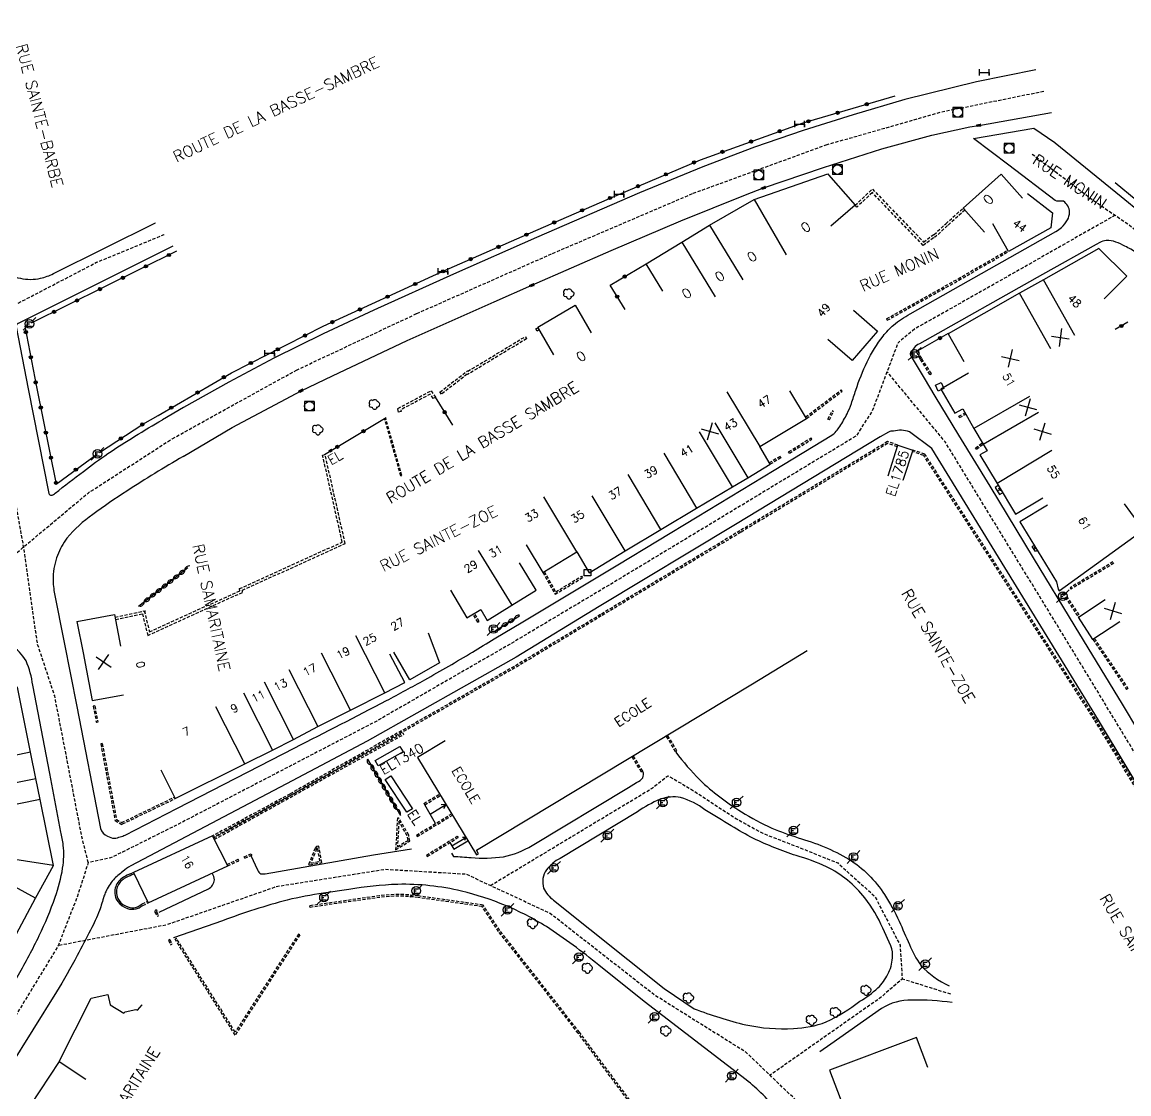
# Model space of a CAD drawing. Header units: millimetres. Extents: x 155999 to 157001, y 123000 to 124001.
# Drawn here: x 156645 to 156817.8, y 123136.3 to 123303.7 of the extents above; entities that cross this region are included whole.
import ezdxf
from ezdxf.enums import TextEntityAlignment as Align

# ---------------------------------------------------------------- set-up
doc = ezdxf.new("R2010")
doc.units = ezdxf.units.MM
doc.linetypes.add('DASHED', pattern=[0.75, 0.5, -0.25])
doc.layers.get('0').update_dxf_attribs({"linetype": 'CONTINUOUS'})
for name, color, linetype in [('W0001', 6, 'DASHED'), ('W0008', 7, 'CONTINUOUS'), ('W0100', 7, 'CONTINUOUS'), ('W0112', 1, 'DASHED'), ('W0300', 7, 'CONTINUOUS'), ('W0310', 3, 'CONTINUOUS'), ('W0322', 7, 'CONTINUOUS'), ('W0400', 7, 'CONTINUOUS'), ('W0420', 7, 'CONTINUOUS'), ('W0471', 7, 'CONTINUOUS'), ('W0984', 7, 'CONTINUOUS'), ('W0989', 7, 'CONTINUOUS'), ('W0991', 7, 'CONTINUOUS'), ('W1102', 7, 'CONTINUOUS'), ('W1474', 7, 'CONTINUOUS')]:
    doc.layers.add(name, color=color, linetype=linetype)
doc.styles.get("Standard").update_dxf_attribs({"font": 'romans.shx', "width": 0.85})

# ---------------------------------------------------------------- blocks, each defined once
blk = doc.blocks.new('T471')
for p, q in [((-0.333334, 0.333334), (-0.333334, -0.333334)), ((-0.333334, 0.333334), (0.333334, 0.333334)), ((-0.333334, 0), (0, 0)), ((0.500001, 0.500001), (1.000002, 1.000002)), ((-0.500001, -0.500001), (-1.000002, -1.000002)), ((-0.333334, -0.333334), (0.333334, -0.333334))]:
    blk.add_line(p, q)
blk.add_ellipse((0, 0), major_axis=(0.471405, 0.471405), ratio=1, start_param=5.4977871438, end_param=11.780972451)
blk = doc.blocks.new('t112o')
at = {"color": 0, "linetype": 'Continuous'}
for p, q in [((-0.5, 0.5), (0.5, 0.5)), ((-0.5, -0.5), (-0.5, 0.5)), ((0.5, 0.5), (0.5, -0.5)), ((0.5, -0.5), (-0.5, -0.5))]:
    blk.add_line(p, q, dxfattribs=at)
blk = doc.blocks.new('T300')
for p, q in [((-0.8, 0.51), (-0.86, 0.34)), ((-0.86, 0.34), (-0.86, 0.17)), ((-0.86, 0.17), (-0.74, 0.06)), ((-0.69, 0.63), (-0.8, 0.51)), ((-0.8, -0.06), (-0.74, 0.06)), ((-0.74, 0.06), (-0.69, 0.11)), ((-0.57, 0.69), (-0.69, 0.63)), ((-0.46, 0.69), (-0.57, 0.69)), ((-0.29, 0.63), (-0.46, 0.69)), ((-0.29, 0.63), (-0.17, 0.74)), ((-0.23, 0.57), (-0.29, 0.63)), ((-0.17, 0.74), (-0.06, 0.8)), ((-0.06, 0.8), (0.06, 0.8)), ((0.06, 0.8), (0.23, 0.74)), ((0.23, 0.74), (0.34, 0.63)), ((0.34, 0.63), (0.4, 0.51)), ((0.46, 0.46), (0.34, 0.46)), ((0.4, 0.51), (0.4, 0.46)), ((0.57, 0.4), (0.46, 0.46)), ((0.57, 0.4), (0.69, 0.29)), ((0.69, 0.29), (0.74, 0.17)), ((0.74, 0.06), (0.69, -0.17)), ((0.74, 0.17), (0.74, 0.06)), ((-0.8, -0.17), (-0.8, -0.06)), ((-0.8, -0.23), (-0.8, -0.17)), ((-0.74, -0.34), (-0.8, -0.23)), ((-0.69, -0.4), (-0.74, -0.34)), ((-0.51, -0.46), (-0.69, -0.4)), ((-0.4, -0.46), (-0.51, -0.46)), ((-0.4, -0.46), (-0.34, -0.46)), ((-0.34, -0.46), (-0.34, -0.4)), ((-0.34, -0.51), (-0.34, -0.46)), ((-0.29, -0.63), (-0.34, -0.51)), ((-0.17, -0.74), (-0.29, -0.63)), ((-0.06, -0.8), (-0.17, -0.74)), ((0.06, -0.8), (-0.06, -0.8)), ((0.17, -0.74), (0.06, -0.8)), ((0.23, -0.69), (0.17, -0.74)), ((0.29, -0.46), (0.23, -0.46)), ((0.29, -0.63), (0.23, -0.69)), ((0.46, -0.4), (0.29, -0.46)), ((0.34, -0.51), (0.29, -0.63)), ((0.34, -0.51), (0.34, -0.46)), ((0.57, -0.34), (0.46, -0.4)), ((0.63, -0.29), (0.57, -0.34)), ((0.69, -0.17), (0.63, -0.29))]:
    blk.add_line(p, q)
blk = doc.blocks.new('t322o')
at = {"color": 0, "linetype": 'Continuous'}
for radius in [0.25, 0.15]:
    blk.add_circle((0, 0), radius, dxfattribs=at)
blk = doc.blocks.new('t310o')
at = {"color": 0, "linetype": 'Continuous'}
for centre, start, end in [((-0.5, 0.38), 216.8699, 323.1304), ((0.5, -0.37), 36.8699, 143.1303)]:
    blk.add_arc(centre, 0.625, start, end, dxfattribs=at)
blk = doc.blocks.new('t991o')
at = {"color": 0, "linetype": 'Continuous'}
for p, q in [((-1, 1), (1, -1)), ((-1, -1), (1, 1))]:
    blk.add_line(p, q, dxfattribs=at)
blk = doc.blocks.new('T1474')
at = {"color": 0, "linetype": 'Continuous', "flags": 128}
for points in [[(-0.75, -0.5), (-0.75, 0.5)], [(-0.75, 0), (0.75, 0)], [(0.75, 0), (0.75, -0.5), (0.75, 0.5)]]:
    blk.add_lwpolyline(points, dxfattribs=at)
blk = doc.blocks.new('T400')
for p, q in [((-0.15, 0.3), (0.15, 0.3)), ((-0.15, -0.25), (-0.15, 0.3)), ((-0.15, 0.15), (0.15, 0.15)), ((-0.15, 0), (0.15, 0)), ((0.15, 0.3), (0.15, -0.25)), ((-0.15, -0.15), (0.15, -0.15)), ((-0.15, -0.25), (-0.15, -0.3)), ((-0.15, -0.3), (0.15, -0.3)), ((0.15, -0.3), (0.15, -0.25))]:
    blk.add_line(p, q)
blk = doc.blocks.new('T420')
for p, q in [((0.75, 0.75), (-0.75, 0.75)), ((-0.75, 0.75), (-0.75, -0.75)), ((0.75, 0.75), (0.75, -0.75)), ((0.75, -0.75), (-0.75, -0.75))]:
    blk.add_line(p, q)
blk.add_ellipse((0, 0), major_axis=(-0.53, 0.53), ratio=1, start_param=3.926991, end_param=10.210176)

msp = doc.modelspace()

# ---------------------------------------------------------------- linework, layer by layer
at = {"layer": 'W0001'}
msp.add_line((156790.02, 123151.85), (156782.43, 123154.22), dxfattribs=at)
at = {"layer": 'W0001', "flags": 128}
for points in [[(156655.32, 123172.42), (156654.31, 123176.43), (156651.41, 123191.54), (156650.07, 123198.43), (156647.38, 123206.54), (156645.27, 123221.47), (156641.83, 123240.51), (156638.79, 123256.88), (156634.74, 123265.92), (156635.05, 123272.53), (156635.38, 123279.53), (156631.03, 123302.14), (156627.01, 123316.07), (156623.51, 123321.85), (156620.01, 123327.64), (156599.76, 123353.75), (156575.85, 123385.88), (156561.43, 123405.94), (156561.43, 123405.94)], [(156802.73, 123283.07), (156812.46, 123275.71), (156815.7, 123273.51), (156817.85, 123272.05), (156823.88, 123267.12), (156831.19, 123262.06), (156833.58, 123260.77), (156837.42, 123258.63), (156848.54, 123253.23), (156853.14, 123250.98), (156856.13, 123249.68), (156862.42, 123247.75), (156873.49, 123245.09), (156888.24, 123241.59), (156895.71, 123239.76), (156903.29, 123238), (156909.06, 123236.79), (156912.33, 123236.16), (156915.86, 123235.66), (156933.66, 123233.9), (156936.11, 123233.36), (156940.87, 123232.28), (156943.24, 123231.13), (156949.86, 123225.02), (156952.77, 123218.74), (156953.13, 123215.31), (156952.93, 123211.81), (156952.26, 123210.41), (156950.27, 123205.91), (156946.09, 123200.85), (156940.93, 123196.81), (156932.85, 123191.33), (156924.37, 123185.97), (156911.51, 123178.33), (156897.28, 123171.01), (156863.13, 123154.24), (156849.69, 123147.56), (156845.57, 123145.51), (156845.57, 123145.51)], [(156815.7, 123273.51), (156810.29, 123270.43), (156797.97, 123263.42), (156784.39, 123255.75), (156781.78, 123253.61), (156780.07, 123249.08), (156777.74, 123242.92), (156775.22, 123239.02), (156753.4, 123225.83), (156736.54, 123215.67), (156721.47, 123206.69), (156700.37, 123194.52), (156687.36, 123187.75), (156669.39, 123178.41), (156660.67, 123174.05), (156658.77, 123173.13), (156655.32, 123172.42), (156653.49, 123166.82), (156650.61, 123159.43), (156640.09, 123142.13), (156640.09, 123142.13)], [(156622.58, 123237.91), (156631.98, 123246.24), (156638.79, 123256.88), (156656.62, 123266.16), (156667.16, 123270.49), (156667.16, 123270.49)], [(157000, 123011.27), (156996.06, 123014.35), (156958.92, 123041.55), (156941.58, 123054.45), (156909.23, 123078.53), (156880.07, 123100.16), (156875.73, 123103.43), (156871.22, 123107.17), (156865.75, 123113.36), (156862.83, 123117.15), (156856.73, 123127.19), (156848.96, 123139.96), (156845.57, 123145.51), (156836.54, 123160.27), (156830.17, 123170.74), (156811.24, 123201.95), (156789.14, 123238.13), (156785.55, 123242.47), (156780.07, 123249.08), (156780.07, 123249.08)], [(156617.5, 123193.53), (156624.53, 123201.77), (156630.11, 123207.81), (156635.53, 123212.66), (156643.65, 123220.39), (156655.28, 123230.13), (156668.43, 123238.61), (156668.43, 123238.61)], [(156718.11, 123168.82), (156726.81, 123174.06), (156743.29, 123183.98), (156745.85, 123185.98), (156749.32, 123183.95), (156756.54, 123179.25), (156760.66, 123176.98), (156766.03, 123174.9), (156772.36, 123172.35), (156778.15, 123167.14), (156782.1, 123159.52), (156782.43, 123154.22), (156778.92, 123151.22), (156770.66, 123145.42), (156761.79, 123139.19), (156761.79, 123139.19)], [(156783.03, 123103.62), (156779.46, 123110.19), (156765.78, 123135.37), (156761.79, 123139.19), (156758.03, 123142.78), (156743.71, 123151.74), (156727.43, 123164.47), (156718.11, 123168.82), (156714.36, 123170.57), (156701.74, 123171.32), (156684.66, 123168.62), (156667.51, 123162.66), (156650.61, 123159.43), (156650.61, 123159.43)]]:
    msp.add_lwpolyline(points, dxfattribs=at)
at = {"layer": 'W0001'}
msp.add_lwpolyline([(156668.43, 123238.61), (156687.81, 123249.32), (156706.64, 123258.17), (156727.84, 123267.56), (156749.79, 123276.94), (156770.57, 123284.51), (156788.62, 123289.67), (156804.53, 123292.89)], dxfattribs=at)
at = {"layer": 'W0008', "flags": 128}
for points in [[(156640.61, 123335.05, 0.0417), (156635.59, 123330.66), (156632.55, 123327.32, 0.0564), (156630.96, 123325.15, 0.0625), (156630.08, 123323.03, 0.0853), (156629.82, 123320, 0.0266), (156630.06, 123318.3), (156630.87, 123313.97), (156633.24, 123312.27), (156636.29, 123296.21), (156639.49, 123279.42), (156640.76, 123272.76), (156639.07, 123270.94, 0.045), (156640.06, 123267.63, 0.1057), (156641.77, 123265.13, 0.1305), (156644.72, 123263.66, 0.1083), (156647.86, 123263.68, 0.0605), (156649.87, 123264.4), (156665.8, 123272.33), (156665.8, 123272.33)], [(156806.25, 123284.86), (156806.3, 123284.82), (156816.62, 123276.46), (156826.14, 123268.64, 0.007)], [(156670.12, 123235.82, 0.014828), (156661.34, 123230.43, 0.0151), (156656.02, 123226.77, 0.0715), (156651.98, 123223.06, 0.0714), (156650.5, 123220.39, 0.081), (156649.83, 123217.03, 0.0579), (156650.01, 123214.63), (156651.56, 123206.77), (156653.5, 123196.76), (156657.21, 123177.74, 0.2149), (156658.31, 123176.55, 0.1353), (156659.4, 123176.21, 0.0656), (156660.31, 123176.44, 0.0428), (156661.06, 123176.7), (156669.14, 123180.86), (156687.58, 123190.35, 0.0033), (156701.88, 123197.7, 0.0054), (156707.87, 123200.97, 0.0073), (156715.31, 123205.27, 0.0007), (156718.71, 123207.33), (156723.18, 123210.02), (156738.01, 123218.93), (156750.41, 123226.43), (156762.43, 123233.7), (156771.44, 123239.16, 0.1101), (156772.68, 123240.52, 0.0344), (156773.83, 123242.51, 0.0167), (156774.5, 123244.1, -0.0046), (156775.19, 123246.2, -0.0308), (156776.96, 123250.61, -0.0557), (156779.44, 123254.63, -0.0473), (156781.08, 123256.37, -0.0484), (156783.66, 123258.1), (156791.61, 123262.59), (156799.22, 123266.89), (156806.44, 123270.97, 0.0568), (156807.3, 123271.61, 0.0894), (156808.27, 123272.8, 0.1166), (156808.56, 123273.98, 0.1357), (156808.32, 123274.98, 0.0855), (156807.62, 123275.7), (156806.57, 123275.7), (156806.3, 123275.82), (156799.1, 123281.35)], [(156819.08, 123267.64, 0.0324), (156817.22, 123268.68, 0.0341), (156815.82, 123269.33, 0.1066), (156814.31, 123269.56, 0.0985), (156813.28, 123269.25), (156812.71, 123268.95), (156804.35, 123264.27), (156785.12, 123253.41), (156784.87, 123253.3, 0.145), (156784.14, 123252.6, 0.0759), (156783.81, 123251.83, 0.1995), (156783.81, 123251.47), (156785.87, 123248.07), (156787.55, 123245.28), (156791.24, 123239.18), (156796.1, 123231.18), (156802.87, 123220.02), (156809.41, 123209.27), (156816.78, 123197.15), (156819.35, 123192.87)], [(156668.53, 123268.67), (156644.35, 123256.62, 0.1423), (156644.1, 123256.39, 0.1828), (156644.04, 123256.09), (156645.93, 123246.42), (156649.13, 123230.07, 0.1661), (156649.27, 123229.9, 0.06), (156649.39, 123229.81, 0.1843), (156649.67, 123229.79, 0.0837), (156649.89, 123229.91, -0.0009), (156650.16, 123230.11, -0.0045), (156654.54, 123233.51, -0.012), (156658.38, 123236.29, -0.0172), (156666.89, 123241.56), (156666.89, 123241.56)], [(156826.51, 123172.34), (156813.08, 123194.63), (156787.06, 123237.09), (156783.55, 123239.66, 0.1701), (156781.06, 123239.79, 0.1144), (156780.3, 123239.65), (156779, 123238.89), (156756.4, 123225.23), (156735.08, 123212.42), (156722.16, 123204.49), (156698.86, 123191.35), (156687.14, 123185.17), (156669.65, 123175.97), (156661.94, 123171.9, 0.0484), (156660.71, 123171.02, 0.0379), (156659.23, 123169.73, 0.0809), (156658.03, 123167.82, 0.0093), (156657.76, 123167.17, -0.0181), (156657.06, 123164.93, -0.029), (156655.67, 123161.87, -0.0059), (156653.57, 123157.87, -0.0163), (156650.34, 123152.2), (156642.93, 123140.33), (156642.93, 123140.33)], [(156637.25, 123143.93), (156641.06, 123149.43, 0.0223), (156644.41, 123154.85, 0.0176), (156647.65, 123161.01, 0.0291), (156650.14, 123167.01, 0.0455), (156651.31, 123171.55, 0.0657), (156651.41, 123175.13, 0.018), (156651.05, 123177.18), (156649.32, 123186.34), (156646.64, 123200.12, 0.076), (156645.59, 123203.91, 0.128), (156643.2, 123206.33, 0.1066), (156639.01, 123207.71, 0.1018), (156635.73, 123207.6, 0.115), (156632.32, 123205.45, 0.0258), (156630.01, 123203.05), (156625.57, 123198.03), (156620.81, 123192.47), (156620.81, 123192.47)], [(156747.06, 123189.65, 0.0283), (156750.81, 123185.33, 0.0559), (156757.35, 123180.34, 0.0366), (156762.08, 123177.8, 0.0214), (156766.16, 123176.29, -0.0632), (156774.12, 123172.94, -0.0542), (156777.19, 123170.47, -0.0508), (156779.69, 123167.4, -0.0308), (156781.95, 123163.27, -0.0002), (156783.57, 123159.61, 0.0646), (156785.33, 123156.38, 0.0978), (156789.78, 123153.16), (156789.78, 123153.16)], [(156712.02, 123173.9), (156712.35, 123173.38, 0.0016), (156715.11, 123173.2, 0.06), (156720.15, 123173.32, 0.0897), (156724.62, 123175.07), (156739.67, 123184.13), (156740.96, 123184.91, 0.1276), (156741.93, 123185.65, 0.1377), (156741.99, 123186.61), (156741.99, 123186.61)], [(156749.94, 123149.59, 0.035), (156758.02, 123147.07, 0.0667), (156765.45, 123146.49, 0.0816), (156770.55, 123147.51, 0.0514), (156775.84, 123150.74, 0.0453), (156778.63, 123152.82, 0.0825), (156780.2, 123154.97, 0.1004), (156780.92, 123157.52, 0.1217), (156780.64, 123159.42), (156779.4, 123162.17, 0.0619), (156776.61, 123166.88, 0.0541), (156773.87, 123169.65, 0.0567), (156770.61, 123171.76, 0.0388), (156765.89, 123173.5, -0.0334), (156759.23, 123176.16, -0.0188), (156755.74, 123178.16, -0.0114), (156751.63, 123180.65, 0.0935), (156747.83, 123182.57, 0.1307), (156744.65, 123182.31, 0.0533), (156741.08, 123180.34), (156729.01, 123173.06, 0.1103), (156726.89, 123171.29, 0.2254), (156726.42, 123168.42, 0.1371), (156727.99, 123166.54), (156745.27, 123152.75), (156749.94, 123149.59), (156749.94, 123149.59)], [(156680.71, 123173.51), (156681.75, 123171.25, 0.1841), (156682.26, 123170.67, 0.1304), (156682.92, 123170.67), (156699.85, 123173.63), (156705.82, 123174.56), (156705.82, 123174.56)], [(156666.4, 123164.68), (156674.07, 123168.29, 0.2695), (156675, 123169.73, 0.1066), (156674.71, 123170.67), (156674.71, 123170.67)], [(156744.66, 123079.48), (156742.08, 123083.98), (156773.68, 123101.41, 0.1156), (156776.5, 123103.79, 0.1431), (156777.59, 123107.57, 0.1373), (156777.04, 123110.25), (156766.97, 123127.71, 0.0382), (156763.05, 123133.45, 0.0597), (156758.04, 123138.5), (156742.15, 123150.72), (156735.03, 123156.39, 0.0287), (156726.86, 123162.4, 0.0403), (156720.47, 123165.7, 0.0409), (156713.61, 123167.94, 0.065), (156703.64, 123169.01, 0.0298), (156696.01, 123168.21), (156692.04, 123167.63, 0.0227), (156686.4, 123166.56, 0.025), (156676.28, 123163.33), (156668.62, 123160.64), (156668.62, 123160.64)], [(156790.26, 123150.54, 0.0412), (156783.94, 123150.93, 0.1412), (156779.21, 123149.63), (156771.29, 123144.05), (156769.58, 123142.85), (156769.58, 123142.85)]]:
    msp.add_lwpolyline(points, format="xyb", dxfattribs=at)
at = {"layer": 'W0008'}
for points in [[(156803.28, 123296.2), (156794.02, 123294.34), (156782.86, 123291.57), (156774.77, 123289.18), (156766.97, 123286.77), (156759.39, 123284.15), (156751.3, 123281.09), (156741.43, 123277.03), (156725.33, 123270.02), (156712.33, 123264.31), (156699.91, 123258.71), (156692.02, 123255), (156684.28, 123251.18), (156677.27, 123247.46), (156670.18, 123243.47), (156666.89, 123241.56)], [(156670.12, 123235.82), (156677.8, 123240.35), (156685.32, 123244.39), (156688.55, 123246.08), (156693.46, 123248.44), (156705.12, 123253.93), (156718.73, 123260), (156724.61, 123262.58), (156736.97, 123268), (156747.88, 123272.65), (156757.96, 123276.72), (156760.78, 123277.78), (156770.12, 123280.99), (156779.27, 123283.86), (156787.07, 123286.04), (156793, 123287.31), (156794.4, 123287.55), (156805.77, 123289.58)], [(156799.1, 123281.35), (156793.58, 123285.48), (156803.01, 123287.11), (156806.25, 123284.86)]]:
    msp.add_lwpolyline(points, dxfattribs=at)
at = {"layer": 'W0100'}
for p, q in [((156801.23, 123276.18), (156797.9, 123279.91)), ((156693.07, 123236.58), (156693.41, 123236.77)), ((156693.41, 123236.77), (156693.29, 123236.96)), ((156797.28, 123230.45), (156797.77, 123230.74)), ((156797.77, 123230.74), (156797.49, 123230.82)), ((156797.77, 123230.74), (156797.71, 123230.46)), ((156802.98, 123221.38), (156803.3, 123221.57)), ((156803.3, 123221.57), (156803.07, 123221.6)), ((156803.3, 123221.57), (156803.22, 123221.36)), ((156653.53, 123210.07), (156654.5, 123205.17)), ((156709.52, 123178.52), (156707.86, 123181.43)), ((156708.69, 123179.97), (156711.18, 123181.48)), ((156711.18, 123181.48), (156710.44, 123181.41)), ((156711.18, 123181.48), (156710.78, 123180.85)), ((156712.09, 123175.01), (156714.29, 123176.33)), ((156714.29, 123176.33), (156713.76, 123176.35)), ((156714.29, 123176.33), (156714.06, 123175.86))]:
    msp.add_line(p, q, dxfattribs=at)
for points in [[(156745.04, 123261.64), (156742.43, 123265.9), (156748.03, 123269.32), (156752.32, 123271.94), (156759.29, 123275.99), (156770.83, 123279.99), (156770.92, 123279.83), (156775.07, 123275.07), (156771.3, 123271.79)], [(156795.29, 123270.89), (156791.96, 123274.62), (156797.9, 123279.91)], [(156728.05, 123251.71), (156725.51, 123256.01), (156731.34, 123259.46), (156733.88, 123255.15)], [(156693.07, 123236.58), (156692.96, 123236.77), (156693.29, 123236.96)], [(156653.53, 123210.07), (156659.43, 123211.15), (156660.32, 123206.23)], [(156650.76, 123141.33), (156646.21, 123134.45), (156639.15, 123125.08), (156641.45, 123123.36), (156639.76, 123121.41), (156636.66, 123118.66), (156646.95, 123107.12), (156648.94, 123104.94), (156650.98, 123102.69), (156655.13, 123098.13), (156658.83, 123101.5)]]:
    msp.add_lwpolyline(points, dxfattribs=at)
at = {"layer": 'W0100', "flags": 128}
for points in [[(156815.67, 123278.64), (156815.67, 123278.64), (156818.99, 123275.92), (156823.1, 123272.57), (156827.78, 123268.79), (156833.22, 123264.61), (156839.65, 123261.5), (156843.76, 123259.51), (156847.79, 123257.56), (156852.09, 123255.48), (156857.82, 123252.8), (156859.96, 123257.31), (156859.96, 123257.31)], [(156802.02, 123276.89), (156805.91, 123273.91), (156805.63, 123271.54), (156799.03, 123267.83), (156796.58, 123272.19), (156796.58, 123272.19)], [(156814, 123260.45), (156817.52, 123264.01), (156813.15, 123268.33), (156804.49, 123263.45), (156800.76, 123261.34), (156789.61, 123255.01), (156792.06, 123250.68), (156792.06, 123250.68)], [(156774.81, 123258.71), (156778.59, 123255.43), (156774.62, 123250.84), (156770.83, 123254.11), (156770.83, 123254.11)], [(156792.81, 123248.86), (156788.49, 123246.35), (156790.66, 123242.61), (156791.89, 123243.29), (156793.64, 123240.18), (156795.08, 123237.77), (156795.68, 123236.73), (156794.57, 123236.1), (156797.24, 123231.61), (156800.13, 123226.81), (156804.41, 123229.38), (156804.41, 123229.38)], [(156723.72, 123222.01), (156723.72, 123222.01), (156726.3, 123217.73), (156729.9, 123219.9), (156731.6, 123220.92), (156733.52, 123217.67), (156739.15, 123221.11), (156744.74, 123224.44), (156750.33, 123227.76), (156755.92, 123231.08), (156758.31, 123232.49), (156761.79, 123234.61), (156760.21, 123237.39), (156767.48, 123241.79), (156764.89, 123246.07), (156764.89, 123246.07)], [(156780.22, 123232.83), (156781.77, 123237.59), (156784.07, 123236.84), (156782.52, 123232.09), (156782.52, 123232.09)], [(156797.43, 123231.31), (156796.93, 123231.01), (156797.62, 123229.89), (156798.11, 123230.18), (156798.11, 123230.18)], [(156805.11, 123228.23), (156800.83, 123225.64), (156806.51, 123216.27), (156806.77, 123215.1), (156806.97, 123214.83), (156820.1, 123224.38), (156817.17, 123228.42), (156817.17, 123228.42)], [(156803.54, 123221.17), (156803.23, 123220.98), (156802.72, 123221.77), (156803.06, 123221.97), (156803.06, 123221.97)], [(156711.87, 123214.95), (156714.44, 123210.66), (156716.6, 123211.95), (156717.61, 123210.24), (156721.46, 123212.61), (156725.27, 123214.94), (156722.65, 123219.2), (156722.65, 123219.2)], [(156816.4, 123210.01), (156812.22, 123207.27), (156809.95, 123210.74), (156814.12, 123213.48), (156814.12, 123213.48)], [(156708.39, 123208.28), (156710.16, 123203.61), (156705.53, 123200.94), (156703.03, 123205.27), (156703.03, 123205.27)], [(156654.5, 123205.17), (156655.9, 123197.7), (156660.81, 123198.63), (156660.81, 123198.63)], [(156711.03, 123191.41), (156706.75, 123188.83), (156715.94, 123173.6), (156716.25, 123173.8), (156715.93, 123174.33), (156759.05, 123200.35), (156767.61, 123205.52), (156767.61, 123205.52)], [(156666.65, 123186.88), (156668.89, 123182.4), (156679.77, 123187.83), (156684.08, 123189.98), (156687.36, 123191.65), (156691.17, 123193.64), (156696.29, 123196.22), (156701.62, 123198.93), (156704.73, 123200.53), (156704.73, 123200.53), (156702.43, 123204.97)], [(156638.68, 123151.36), (156640.86, 123155.37), (156644.08, 123161.26), (156647.08, 123166.83), (156649.88, 123171.97), (156647.79, 123182.25), (156647.11, 123185.55), (156646.29, 123189.63), (156644.26, 123199.83), (156634.68, 123197.75), (156635.75, 123192.86), (156635.75, 123192.86)], [(156703.97, 123190.55), (156704.48, 123189.71), (156700.61, 123187.51), (156700.1, 123188.35), (156703.97, 123190.55), (156703.97, 123190.55)], [(156702.55, 123185.95), (156705.94, 123180.82), (156705.08, 123180.26), (156701.69, 123185.4), (156702.55, 123185.95), (156702.55, 123185.95)], [(156677.09, 123171.88), (156674.72, 123176.57), (156662.38, 123170.84), (156664.64, 123166.12), (156677.09, 123171.88), (156677.09, 123171.88)], [(156711.77, 123175.52), (156712.4, 123174.49), (156714.6, 123175.82), (156714.6, 123175.82)], [(156650.76, 123141.33), (156655.75, 123151.24), (156658.38, 123151.82), (156658.75, 123150.19), (156660.86, 123148.9), (156661.05, 123149.09), (156662.76, 123149.44), (156663.01, 123149.37), (156663.71, 123150.21), (156663.71, 123150.21)], [(156786.43, 123140.42), (156784.68, 123145.1), (156771.09, 123140), (156773.14, 123134.51), (156774.18, 123134.91), (156778.77, 123122.75), (156777.72, 123122.35), (156782.28, 123110.41), (156821.6, 123125.05), (156819.86, 123129.74), (156819.86, 123129.74)]]:
    msp.add_lwpolyline(points, dxfattribs=at)
at = {"layer": 'W0112'}
for p, q in [((156789.24, 123272.19), (156791.96, 123274.62)), ((156791.16, 123263.59), (156798.91, 123268.05)), ((156791.28, 123263.37), (156799.03, 123267.83)), ((156779.99, 123257.33), (156791.16, 123263.59)), ((156780.11, 123257.11), (156791.28, 123263.37)), ((156779.99, 123257.33), (156780.11, 123257.11)), ((156725.23, 123255.77), (156725.54, 123255.95)), ((156725.54, 123255.95), (156725.75, 123255.61)), ((156714.6, 123249.14), (156723.58, 123254.57)), ((156784.86, 123252.35), (156784.64, 123252.23)), ((156785.27, 123251.01), (156784.64, 123252.23)), ((156785.49, 123251.13), (156784.86, 123252.35)), ((156786.77, 123248.65), (156785.27, 123251.01)), ((156786.99, 123248.78), (156785.49, 123251.13)), ((156786.77, 123248.65), (156786.99, 123248.78)), ((156708.86, 123246.1), (156709.52, 123245.09)), ((156767.35, 123242.01), (156772.89, 123246.23)), ((156767.48, 123241.79), (156773.05, 123246.03)), ((156773.05, 123246.03), (156772.89, 123246.23)), ((156701.6, 123241.73), (156701.76, 123241.79)), ((156704.13, 123232.82), (156701.6, 123241.73)), ((156770.84, 123241.66), (156771.47, 123242.94)), ((156771.06, 123241.55), (156770.84, 123241.66)), ((156771.06, 123241.55), (156771.7, 123242.83)), ((156771.7, 123242.83), (156771.47, 123242.94)), ((156791.28, 123242.12), (156792.24, 123242.66)), ((156791.4, 123241.9), (156791.28, 123242.12)), ((156791.4, 123241.9), (156792.37, 123242.44)), ((156780.13, 123238.15), (156757.1, 123224.22)), ((156764.7, 123236.57), (156768.2, 123238.74)), ((156764.83, 123236.36), (156768.33, 123238.53)), ((156768.33, 123238.53), (156768.2, 123238.74)), ((156781.77, 123237.6), (156780.13, 123238.15)), ((156793.88, 123237.17), (156794.95, 123237.98)), ((156780.16, 123237.87), (156757.23, 123224)), ((156764.83, 123236.36), (156764.7, 123236.57)), ((156781.69, 123237.36), (156780.16, 123237.87)), ((156781.77, 123237.59), (156781.77, 123237.6)), ((156785.79, 123236.01), (156783.99, 123236.61)), ((156785.95, 123236.22), (156784.07, 123236.84)), ((156812.65, 123194.87), (156785.95, 123236.22)), ((156794.04, 123236.97), (156793.88, 123237.17)), ((156794.04, 123236.97), (156795.08, 123237.77)), ((156691.91, 123236.05), (156692.3, 123236.13)), ((156763.36, 123235.84), (156761.66, 123234.82)), ((156763.49, 123235.63), (156761.79, 123234.61)), ((156763.36, 123235.84), (156763.49, 123235.63)), ((156812.44, 123194.74), (156785.79, 123236.01)), ((156757.1, 123224.22), (156735.31, 123211.14)), ((156757.23, 123224), (156735.44, 123210.93)), ((156815.35, 123219.37), (156808.66, 123215.33)), ((156815.48, 123219.15), (156808.79, 123215.12)), ((156726.3, 123217.73), (156728.23, 123214.33)), ((156726.51, 123217.86), (156728.32, 123214.68)), ((156728.23, 123214.33), (156732.49, 123216.91)), ((156728.32, 123214.68), (156732.36, 123217.13)), ((156732.36, 123217.13), (156732.49, 123216.91)), ((156807.67, 123214.63), (156807.46, 123214.5)), ((156807.46, 123214.5), (156809.94, 123210.74)), ((156807.67, 123214.63), (156810.15, 123210.88)), ((156808.66, 123215.33), (156808.79, 123215.12)), ((156664.12, 123211.78), (156664.17, 123211.53)), ((156716.16, 123209.95), (156715.39, 123211.23)), ((156716.37, 123210.08), (156715.61, 123211.36)), ((156735.31, 123211.14), (156722.46, 123203.41)), ((156735.44, 123210.93), (156722.59, 123203.2)), ((156809.95, 123210.74), (156809.94, 123210.74)), ((156716.16, 123209.95), (156716.37, 123210.08)), ((156812.22, 123207.27), (156817.48, 123199.45)), ((156812.43, 123207.41), (156817.69, 123199.59)), ((156722.46, 123203.41), (156708.8, 123195.58)), ((156722.59, 123203.2), (156708.92, 123195.36)), ((156817.69, 123199.59), (156817.48, 123199.45)), ((156656.32, 123196.87), (156656.08, 123196.82)), ((156656.08, 123196.82), (156656.58, 123194.29)), ((156656.32, 123196.87), (156656.82, 123194.34)), ((156708.8, 123195.58), (156686.79, 123183.11)), ((156708.92, 123195.36), (156686.91, 123182.89)), ((156825.97, 123172.37), (156812.44, 123194.74)), ((156826.19, 123172.5), (156812.65, 123194.87)), ((156656.82, 123194.34), (156656.58, 123194.29)), ((156674.89, 123176.25), (156704.48, 123192.64)), ((156675.01, 123176.04), (156704.6, 123192.42)), ((156704.6, 123192.42), (156704.48, 123192.64)), ((156747.05, 123189.74), (156745.56, 123192.21)), ((156747.26, 123189.87), (156745.77, 123192.34)), ((156657.5, 123190.99), (156657.26, 123190.94)), ((156657.26, 123190.94), (156659.5, 123178.99)), ((156657.5, 123190.99), (156659.72, 123179.15)), ((156747.05, 123189.74), (156747.26, 123189.87)), ((156741.7, 123186.55), (156740.23, 123188.99)), ((156741.91, 123186.68), (156740.44, 123189.12)), ((156741.91, 123186.68), (156741.7, 123186.55)), ((156686.79, 123183.11), (156674.72, 123176.57)), ((156686.91, 123182.89), (156674.84, 123176.35)), ((156707.73, 123181.64), (156710.19, 123183.13)), ((156707.86, 123181.43), (156710.32, 123182.91)), ((156660.53, 123178.65), (156668.78, 123182.63)), ((156660.68, 123178.44), (156668.89, 123182.4)), ((156668.89, 123182.4), (156668.89, 123182.4)), ((156707.73, 123181.64), (156707.86, 123181.43)), ((156703.6, 123179.35), (156703.32, 123174.41)), ((156703.83, 123179.36), (156703.6, 123179.35)), ((156705.36, 123176.7), (156703.83, 123179.36)), ((156706.55, 123176.7), (156712.06, 123180.02)), ((156706.68, 123176.48), (156712.19, 123179.81)), ((156659.5, 123178.99), (156660.55, 123178.35)), ((156659.72, 123179.15), (156660.53, 123178.65)), ((156660.55, 123178.35), (156660.68, 123178.44)), ((156703.82, 123178.87), (156703.6, 123174.87)), ((156705.12, 123176.61), (156703.82, 123178.87)), ((156674.72, 123176.57), (156674.84, 123176.35)), ((156674.84, 123176.35), (156674.89, 123176.25)), ((156674.89, 123176.25), (156675.01, 123176.04)), ((156703.32, 123174.41), (156705.52, 123175.76)), ((156703.6, 123174.87), (156705.25, 123175.88)), ((156705.25, 123175.88), (156705.12, 123176.61)), ((156705.52, 123175.76), (156705.36, 123176.7)), ((156706.55, 123176.7), (156706.68, 123176.48)), ((156708.13, 123173.57), (156712.93, 123176.53)), ((156708.26, 123173.36), (156713.06, 123176.32)), ((156712.93, 123176.53), (156713.06, 123176.32)), ((156690.75, 123174.66), (156689.75, 123172.19)), ((156690.97, 123174.53), (156690.08, 123172.34)), ((156690.96, 123174.91), (156690.75, 123174.66)), ((156691.33, 123174.98), (156690.96, 123174.91)), ((156691.09, 123174.68), (156690.97, 123174.53)), ((156691.13, 123174.68), (156691.09, 123174.68)), ((156691.5, 123172.61), (156691.13, 123174.68)), ((156691.79, 123172.41), (156691.33, 123174.98)), ((156676.97, 123172.11), (156678.71, 123172.93)), ((156677.09, 123171.88), (156678.82, 123172.7)), ((156678.82, 123172.7), (156678.71, 123172.93)), ((156679.67, 123173.32), (156680.76, 123173.79)), ((156679.76, 123173.09), (156679.67, 123173.32)), ((156679.76, 123173.09), (156680.86, 123173.56)), ((156680.76, 123173.79), (156680.86, 123173.56)), ((156689.93, 123172.06), (156691.79, 123172.41)), ((156690.08, 123172.34), (156691.5, 123172.61)), ((156708.13, 123173.57), (156708.26, 123173.36)), ((156661.73, 123170.59), (156661.41, 123170.45)), ((156662.05, 123170.72), (156661.73, 123170.59)), ((156662.38, 123170.84), (156662.05, 123170.72)), ((156662.49, 123170.62), (156662.14, 123170.49)), ((156689.75, 123172.19), (156689.73, 123172.11)), ((156689.73, 123172.11), (156689.93, 123172.06)), ((156659.68, 123168.88), (156659.59, 123168.65)), ((156659.79, 123169.09), (156659.68, 123168.88)), ((156659.93, 123169.3), (156659.79, 123169.09)), ((156660.01, 123168.97), (156659.91, 123168.77)), ((156660.07, 123169.49), (156659.93, 123169.3)), ((156660.13, 123169.15), (156660.01, 123168.97)), ((156660.24, 123169.66), (156660.07, 123169.49)), ((156660.26, 123169.32), (156660.13, 123169.15)), ((156660.41, 123169.83), (156660.24, 123169.66)), ((156660.41, 123169.49), (156660.26, 123169.32)), ((156660.6, 123169.98), (156660.41, 123169.83)), ((156660.58, 123169.64), (156660.41, 123169.49)), ((156660.75, 123169.77), (156660.58, 123169.64)), ((156660.8, 123170.11), (156660.6, 123169.98)), ((156660.94, 123169.9), (156660.75, 123169.77)), ((156661.1, 123170.29), (156660.8, 123170.11)), ((156661.22, 123170.07), (156660.94, 123169.9)), ((156661.41, 123170.45), (156661.1, 123170.29)), ((156661.52, 123170.22), (156661.22, 123170.07)), ((156661.83, 123170.36), (156661.52, 123170.22)), ((156662.14, 123170.49), (156661.83, 123170.36)), ((156659.48, 123168.18), (156659.45, 123167.88)), ((156659.45, 123167.88), (156659.46, 123167.58)), ((156659.46, 123167.58), (156659.5, 123167.29)), ((156659.52, 123168.42), (156659.48, 123168.18)), ((156659.5, 123167.29), (156659.58, 123167)), ((156659.59, 123168.65), (156659.52, 123168.42)), ((156659.72, 123168.15), (156659.7, 123167.88)), ((156659.7, 123167.88), (156659.71, 123167.6)), ((156659.71, 123167.6), (156659.75, 123167.34)), ((156659.77, 123168.36), (156659.72, 123168.15)), ((156659.75, 123167.34), (156659.82, 123167.07)), ((156659.83, 123168.57), (156659.77, 123168.36)), ((156659.91, 123168.77), (156659.83, 123168.57)), ((156700.82, 123167.22), (156689.93, 123165.66)), ((156701.57, 123167.31), (156700.82, 123167.22)), ((156702.32, 123167.37), (156701.57, 123167.31)), ((156702.34, 123167.12), (156701.59, 123167.06)), ((156703.08, 123167.41), (156702.32, 123167.37)), ((156703.09, 123167.16), (156702.34, 123167.12)), ((156703.84, 123167.42), (156703.08, 123167.41)), ((156703.84, 123167.17), (156703.09, 123167.16)), ((156704.6, 123167.4), (156703.84, 123167.42)), ((156704.59, 123167.15), (156703.84, 123167.17)), ((156705.34, 123167.1), (156704.59, 123167.15)), ((156705.36, 123167.35), (156704.6, 123167.4)), ((156706.09, 123167.04), (156705.34, 123167.1)), ((156706.11, 123167.29), (156705.36, 123167.35)), ((156706.87, 123167.19), (156706.11, 123167.29)), ((156716.97, 123165.78), (156706.87, 123167.19)), ((156659.58, 123167), (156659.69, 123166.72)), ((156659.69, 123166.72), (156659.92, 123166.32)), ((156659.82, 123167.07), (156659.92, 123166.82)), ((156659.92, 123166.82), (156660.13, 123166.46)), ((156659.92, 123166.32), (156660.22, 123165.97)), ((156660.13, 123166.46), (156660.4, 123166.14)), ((156660.22, 123165.97), (156660.58, 123165.66)), ((156660.4, 123166.14), (156660.73, 123165.87)), ((156660.58, 123165.66), (156660.98, 123165.42)), ((156660.73, 123165.87), (156661.1, 123165.64)), ((156660.98, 123165.42), (156661.42, 123165.24)), ((156661.1, 123165.64), (156661.5, 123165.48)), ((156661.5, 123165.48), (156661.81, 123165.4)), ((156661.81, 123165.4), (156662.12, 123165.36)), ((156662.12, 123165.36), (156662.42, 123165.36)), ((156662.42, 123165.36), (156662.71, 123165.4)), ((156662.71, 123165.4), (156662.98, 123165.5)), ((156662.98, 123165.5), (156663.11, 123165.57)), ((156663.11, 123165.57), (156663.26, 123165.65)), ((156663.24, 123165.35), (156663.39, 123165.44)), ((156663.26, 123165.65), (156663.4, 123165.75)), ((156663.39, 123165.44), (156663.54, 123165.54)), ((156663.4, 123165.75), (156663.56, 123165.84)), ((156663.54, 123165.54), (156663.69, 123165.63)), ((156663.56, 123165.84), (156663.73, 123165.94)), ((156663.69, 123165.63), (156663.84, 123165.71)), ((156663.73, 123165.94), (156664.53, 123166.34)), ((156663.84, 123165.71), (156664.64, 123166.12)), ((156689.96, 123165.41), (156689.93, 123165.66)), ((156700.85, 123166.97), (156689.96, 123165.41)), ((156701.59, 123167.06), (156700.85, 123166.97)), ((156706.83, 123166.94), (156706.09, 123167.04)), ((156716.82, 123165.55), (156706.83, 123166.94)), ((156719.4, 123161.64), (156716.82, 123165.55)), ((156719.6, 123161.78), (156716.97, 123165.78)), ((156661.42, 123165.24), (156661.76, 123165.15)), ((156661.76, 123165.15), (156662.1, 123165.11)), ((156662.1, 123165.11), (156662.44, 123165.11)), ((156662.44, 123165.11), (156662.77, 123165.16)), ((156662.77, 123165.16), (156663.08, 123165.27)), ((156663.08, 123165.27), (156663.24, 123165.35)), ((156665.73, 123164.82), (156665.72, 123164.74)), ((156665.72, 123164.74), (156665.73, 123164.67)), ((156665.77, 123164.89), (156665.73, 123164.82)), ((156665.73, 123164.67), (156666.08, 123164)), ((156665.82, 123164.97), (156665.77, 123164.89)), ((156665.88, 123165.04), (156665.82, 123164.97)), ((156666.07, 123164.89), (156665.88, 123165.04)), ((156665.98, 123164.76), (156665.97, 123164.75)), ((156665.97, 123164.75), (156666.3, 123164.11)), ((156666.02, 123164.82), (156665.98, 123164.76)), ((156666.07, 123164.89), (156666.02, 123164.82)), ((156666.3, 123164.11), (156666.08, 123164)), ((156668.04, 123160.4), (156667.82, 123160.29)), ((156667.82, 123160.29), (156668.16, 123159.56)), ((156668.04, 123160.4), (156668.38, 123159.67)), ((156668.86, 123160.45), (156669.07, 123160.58)), ((156678.25, 123145.47), (156668.86, 123160.45)), ((156678.25, 123145.94), (156669.07, 123160.58)), ((156688.13, 123161.25), (156678.25, 123145.94)), ((156688.34, 123161.11), (156678.25, 123145.47)), ((156688.34, 123161.11), (156688.13, 123161.25)), ((156731.84, 123145.76), (156719.4, 123161.64)), ((156732.03, 123145.91), (156719.6, 123161.78)), ((156668.16, 123159.56), (156668.38, 123159.67)), ((156753.8, 123116.12), (156731.84, 123145.76)), ((156754.17, 123116.04), (156732.03, 123145.91))]:
    msp.add_line(p, q, dxfattribs=at)
for points in [[(156775.07, 123275.07), (156777.78, 123277.6), (156785.77, 123269.33), (156787.38, 123270.54), (156787.42, 123270.49), (156789.24, 123272.19)], [(156777.77, 123277.04), (156775.34, 123274.78), (156775.07, 123275.07)], [(156791.96, 123274.62), (156792.23, 123274.32), (156789.51, 123271.89), (156787.36, 123269.9), (156787.3, 123269.98), (156785.73, 123268.8), (156777.77, 123277.04)], [(156725.75, 123255.61), (156725.44, 123255.43), (156725.23, 123255.77)], [(156723.58, 123254.57), (156723.78, 123254.23), (156714.54, 123248.63), (156714.49, 123248.68)], [(156710.23, 123245.89), (156714.53, 123249.22), (156714.6, 123249.14)], [(156714.49, 123248.68), (156710.48, 123245.57), (156710.23, 123245.89)], [(156703.77, 123242.77), (156703.67, 123243.34), (156708.86, 123246.1)], [(156709.52, 123245.09), (156709.18, 123244.88), (156708.73, 123245.58), (156704.11, 123243.12)], [(156704.13, 123232.82), (156704.29, 123232.88), (156701.76, 123241.79)], [(156704.11, 123243.12), (156704.16, 123242.84), (156703.77, 123242.77)], [(156659.5, 123210.75), (156664.05, 123211.73), (156664.87, 123208.44), (156678.98, 123214.87), (156678.93, 123215.19), (156694.98, 123222.47), (156691.91, 123236.05)], [(156659.57, 123210.35), (156663.76, 123211.26), (156664.6, 123207.88), (156679.42, 123214.63), (156679.38, 123214.95), (156695.44, 123222.24), (156692.3, 123236.13)]]:
    msp.add_lwpolyline(points, dxfattribs=at)
at = {"layer": 'W0310'}
for p, q in [((156670.85, 123218.46), (156663.13, 123212.4)), ((156718.91, 123208.68), (156722.65, 123210.94)), ((156698.9, 123188.54), (156704.09, 123179.75))]:
    msp.add_line(p, q, dxfattribs=at)
at = {"layer": 'W0322'}
for p, q in [((156669.09, 123267.9), (156646.38, 123256.65)), ((156817.67, 123256.79), (156815.69, 123255.66)), ((156789.6, 123255.03), (156784.86, 123252.35)), ((156712.23, 123240.73), (156709.52, 123245.09)), ((156692.18, 123236.12), (156701.86, 123241.91))]:
    msp.add_line(p, q, dxfattribs=at)
for points in [[(156666.22, 123242.26), (156677.68, 123248.9), (156692.01, 123256.17), (156710.36, 123264.6), (156725.19, 123271.12), (156737.89, 123276.67), (156750.93, 123282.19), (156766.97, 123287.95), (156781.36, 123292.16)], [(156739.15, 123258.77), (156736.82, 123262.6), (156742.44, 123265.9)]]:
    msp.add_lwpolyline(points, dxfattribs=at)
at = {"layer": 'W0322', "flags": 128}
for points in [[(156645.78, 123256.38), (156645.39, 123256.19), (156647.24, 123246.71), (156650.32, 123231.53), (156656.61, 123236.14), (156656.61, 123236.14)], [(156657.06, 123236.46), (156663.84, 123240.89), (156666.22, 123242.26), (156666.22, 123242.26)]]:
    msp.add_lwpolyline(points, dxfattribs=at)
at = {"layer": 'W1102'}
for p, q in [((156759.29, 123275.99), (156764.32, 123267.35)), ((156752.32, 123271.94), (156757.53, 123263.4)), ((156748.03, 123269.32), (156753.24, 123260.78)), ((156809.4, 123254.74), (156804.49, 123263.45)), ((156805.67, 123252.63), (156800.76, 123261.34)), ((156755.03, 123245.94), (156760.21, 123237.39)), ((156802.3, 123245.19), (156793.64, 123240.18)), ((156795.08, 123237.77), (156803.74, 123242.77)), ((156753.19, 123241.08), (156758.31, 123232.49)), ((156755.92, 123231.08), (156750.79, 123239.66)), ((156745.21, 123236.35), (156750.33, 123227.76)), ((156805.82, 123236.76), (156797.24, 123231.61)), ((156744.74, 123224.44), (156739.62, 123233.03)), ((156731.6, 123220.92), (156726.48, 123229.51)), ((156739.15, 123221.11), (156734.02, 123229.7)), ((156716.22, 123221.13), (156721.46, 123212.61)), ((156701.62, 123198.93), (156697.09, 123207.84)), ((156696.29, 123196.22), (156691.76, 123205.14)), ((156686.64, 123202.56), (156691.17, 123193.64)), ((156687.36, 123191.65), (156682.83, 123200.57)), ((156679.55, 123198.9), (156684.08, 123189.98)), ((156679.77, 123187.83), (156675.24, 123196.75)), ((156646.29, 123189.63), (156636.49, 123187.65)), ((156637.31, 123183.58), (156647.11, 123185.55)), ((156647.79, 123182.25), (156637.99, 123180.27)), ((156649.88, 123171.97), (156639.35, 123173.55)), ((156647.08, 123166.83), (156638.29, 123171.61)), ((156650.76, 123141.33), (156654.93, 123138.56))]:
    msp.add_line(p, q, dxfattribs=at)

# ---------------------------------------------------------------- block references
at = {"layer": 'W0112', "rotation": 24.01393953595833}
msp.add_blockref('t112o', (156788.29, 123246.72), dxfattribs=at)
at = {"layer": 'W0112'}
msp.add_blockref('t112o', (156733.28, 123217.68), dxfattribs=at)
at = {"layer": 'W0300'}
for p in [(156730.39, 123261.21), (156700.04, 123243.95), (156691.19, 123239.99), (156724.74, 123162.87), (156733.29, 123155.9), (156749.08, 123151.26), (156776.81, 123152.44), (156768.31, 123147.76), (156772.04, 123148.99), (156745.55, 123146.09)]:
    msp.add_blockref('T300', p, dxfattribs=at)
at = {"layer": 'W0310'}
for p, rotation in [((156668.58, 123216.67), 218.1155283036801), ((156669.49, 123217.39), 218.1155283036801), ((156670.4, 123218.1), 218.1155283036801), ((156666.77, 123215.25), 218.1155283036801), ((156667.67, 123215.96), 218.1155283036801), ((156664.04, 123213.11), 218.1155283036801), ((156664.95, 123213.82), 218.1155283036801), ((156665.86, 123214.54), 218.1155283036801), ((156720.88, 123209.88), 31.17461670938565), ((156721.87, 123210.48), 31.17461670938565), ((156719.89, 123209.28), 31.17461670938565), ((156699.4, 123187.7), 300.5552075551487), ((156699.98, 123186.71), 300.5552075551487), ((156700.57, 123185.71), 300.5552075551487), ((156701.16, 123184.72), 300.5552075551487), ((156701.74, 123183.72), 300.5552075551487), ((156702.33, 123182.73), 300.5552075551487), ((156702.92, 123181.73), 300.5552075551487), ((156703.51, 123180.74), 300.5552075551487)]:
    msp.add_blockref('t310o', p, dxfattribs=dict(at, rotation=rotation))
at = {"layer": 'W0322'}
for p, rotation in [((156772.35, 123289.52), 16.2981763926102), ((156776.91, 123290.85), 16.2981763926102), ((156767.79, 123288.19), 16.2981763926102), ((156763.3, 123286.63), 19.76956573498062), ((156758.83, 123285.02), 19.76956573498062), ((156754.36, 123283.42), 19.76956573498062), ((156749.92, 123281.76), 22.90651734219111), ((156745.54, 123279.91), 22.90651734219111), ((156741.16, 123278.06), 22.90651734219111), ((156736.79, 123276.2), 23.62876664330237), ((156732.44, 123274.29), 23.62876664330237), ((156728.09, 123272.39), 23.62876664330237), ((156723.74, 123270.48), 23.71764944100009), ((156667.89, 123267.3), 206.3565011609071), ((156719.39, 123268.57), 23.71764944100009), ((156664.31, 123265.53), 206.3565011609071), ((156715.04, 123266.66), 23.71764944100009), ((156660.72, 123263.75), 206.3565011609071), ((156710.69, 123264.75), 23.71764944100009), ((156739.09, 123263.94), 30.3969603501107), ((156657.14, 123261.98), 206.3565011609071), ((156706.38, 123262.77), 24.69176992476129), ((156653.55, 123260.2), 206.3565011609071), ((156702.06, 123260.79), 24.69176992476129), ((156737.92, 123260.8), 121.3447749850696), ((156649.97, 123258.43), 206.3565011609071), ((156697.74, 123258.8), 24.69176992476129), ((156693.43, 123256.82), 24.69176992476129), ((156645.57, 123255.26), 281.0095736190185), ((156816.68, 123256.22), 120.3806919317258), ((156689.17, 123254.72), 26.87921882017146), ((156788.34, 123254.32), 209.5385991038035), ((156684.93, 123252.58), 26.87921882017146), ((156646.34, 123251.33), 281.0095736190185), ((156680.69, 123250.43), 26.87921882017146), ((156676.49, 123248.21), 30.08107572390887), ((156647.1, 123247.4), 281.0095736190185), ((156672.38, 123245.83), 30.08107572390887), ((156647.89, 123243.48), 281.4664610771259), ((156668.27, 123243.45), 30.08107572390887), ((156710.98, 123242.75), 121.8871672772882), ((156648.69, 123239.56), 281.4664610771259), ((156663.75, 123240.84), 33.17869372301613), ((156698.3, 123239.78), 30.91841163788244), ((156660.4, 123238.65), 33.17869372301613), ((156694.22, 123237.34), 30.91841163788244), ((156649.48, 123235.64), 281.4664610771259), ((156653.38, 123233.78), 36.22123182458786), ((156650.28, 123231.72), 281.4664610771259)]:
    msp.add_blockref('t322o', p, dxfattribs=dict(at, rotation=rotation))
at = {"layer": 'W0400'}
for p, rotation in [((156794.4, 123287.55), 99.86331549726636), ((156760.78, 123277.78), 110.6580956355941), ((156724.61, 123262.58), 113.6757135304019), ((156688.55, 123246.08), 117.5852799536613)]:
    msp.add_blockref('T400', p, dxfattribs=dict(at, rotation=rotation))
at = {"layer": 'W0420'}
for p in [(156791.1, 123289.6), (156799.13, 123283.98), (156772.32, 123280.65), (156760.02, 123279.78), (156689.85, 123243.69)]:
    msp.add_blockref('T420', p, dxfattribs=at)
at = {"layer": 'W0471'}
for p in [(156646.12, 123256.54), (156784.39, 123251.87), (156656.75, 123236.25), (156807.53, 123214.02), (156718.61, 123208.89), (156745.04, 123181.78), (156756.57, 123181.79), (156736.39, 123176.61), (156765.44, 123177.41), (156774.83, 123173.28), (156728.05, 123171.6), (156706.53, 123167.99), (156692.12, 123166.94), (156720.78, 123165.02), (156781.78, 123165.66), (156731.94, 123157.62), (156786.02, 123156.54), (156743.75, 123148.31), (156755.83, 123139.12)]:
    msp.add_blockref('T471', p, dxfattribs=at)
at = {"layer": 'W0991'}
for p, rotation in [((156807.13, 123254.41), 306.7687635462714), ((156799.31, 123251.16), 302.4100508595391), ((156802.07, 123243.54), 29.25837129901161), ((156752.37, 123239.74), 298.8792068834148), ((156804.36, 123239.73), 27.82579717040428), ((156815.35, 123211.73), 28.81974022763326), ((156657.73, 123203.72), 10.28468164649094)]:
    msp.add_blockref('t991o', p, dxfattribs=dict(at, rotation=rotation))
at = {"layer": 'W1474'}
for p in [(156795.27, 123295.82), (156766.41, 123287.75), (156738.23, 123276.81), (156710.71, 123264.75), (156683.65, 123251.96)]:
    msp.add_blockref('T1474', p, dxfattribs=at)

# ---------------------------------------------------------------- texts
at = {"layer": 'W0984'}
for s, rotation, p in [('0', 47.406, (156795.88, 123275.98)), ('0', 33.6997, (156767.36, 123271.66)), ('0', 33.6997, (156758.97, 123267.05)), ('0', 33.6997, (156753.94, 123263.98)), ('0', 33.6997, (156748.77, 123261.33)), ('0', 33.6997, (156732.28, 123251.48)), ('EL', 29.5692, (156693.87, 123235.67)), ('EL1785', 72.2081, (156781.68, 123233.21)), ('ECOLE', 33.0389, (156740.35, 123195.86)), ('EL1340', 30.1049, (156704.28, 123188.63)), ('ECOLE', 301.5241, (156714.3, 123184.5)), ('EL', 303.4255, (156706.32, 123179.48))]:
    msp.add_text(s, height=1.5, rotation=rotation, dxfattribs=at).set_placement(p, align=Align.MIDDLE)
at = {"layer": 'W0989'}
for s, rotation, p in [('RUE SAINTE-BARBE', 284.3712, (156647.7, 123289.09)), ('ROUTE DE LA BASSE-SAMBRE', 25.3375, (156684.64, 123290.04)), ('RUE MONIN', 326.3203, (156808.6, 123278.78)), ('RUE MONIN', 23.8466, (156781.99, 123265)), ('ROUTE DE LA BASSE SAMBRE', 30.9931, (156716.85, 123238.03)), ('RUE SAINTE-ZOE', 26.2958, (156710.04, 123223.02)), ('RUE SAMARITAINE', 282.0107, (156674.55, 123212.26)), ('RUE SAINTE-ZOE', 300.354, (156788.06, 123206.25)), ('RUE SAINTE-ZOE', 301.1229, (156819.13, 123158.67)), ('RUE SAMARITAINE', 57.9039, (156660.48, 123134.78))]:
    msp.add_text(s, height=1.75, rotation=rotation, dxfattribs=at).set_placement(p, align=Align.MIDDLE)
at = {"layer": 'W0991'}
for s, rotation, p in [('44', 322.5042, (156800.79, 123271.88)), ('48', 315.3335, (156809.36, 123260.12)), ('49', 49.1431, (156770.18, 123258.7)), ('51', 299.4074, (156799.1, 123247.81)), ('47', 32.8983, (156760.91, 123244.39)), ('43', 31.4304, (156755.62, 123240.8)), ('41', 30.6783, (156748.79, 123236.73)), ('39', 30.7365, (156743.19, 123233.41)), ('55', 300.9848, (156806.07, 123233.43)), ('37', 30.7778, (156737.6, 123230.08)), ('33', 31.0886, (156724.56, 123226.61)), ('35', 32.5971, (156731.74, 123226.46)), ('61', 301.1916, (156810.94, 123225.36)), ('31', 31.487, (156718.92, 123221.02)), ('29', 31.6594, (156715.07, 123218.66)), ('27', 29.9206, (156703.6, 123209.64)), ('25', 27.3313, (156699.27, 123207.28)), ('19', 26.8684, (156695.11, 123205.16)), ('0', 280.5977, (156663.49, 123203.33)), ('17', 26.7698, (156689.9, 123202.52)), ('13', 27.5317, (156685.33, 123200.18)), ('11', 27.037, (156681.85, 123198.39)), ('9', 26.5038, (156678.13, 123196.51)), ('7', 25.3395, (156670.63, 123192.91)), ('16', 299.6964, (156670.77, 123172.51))]:
    msp.add_text(s, height=1.25, rotation=rotation, dxfattribs=at).set_placement(p, align=Align.MIDDLE)

doc.saveas('drawing.dxf')
